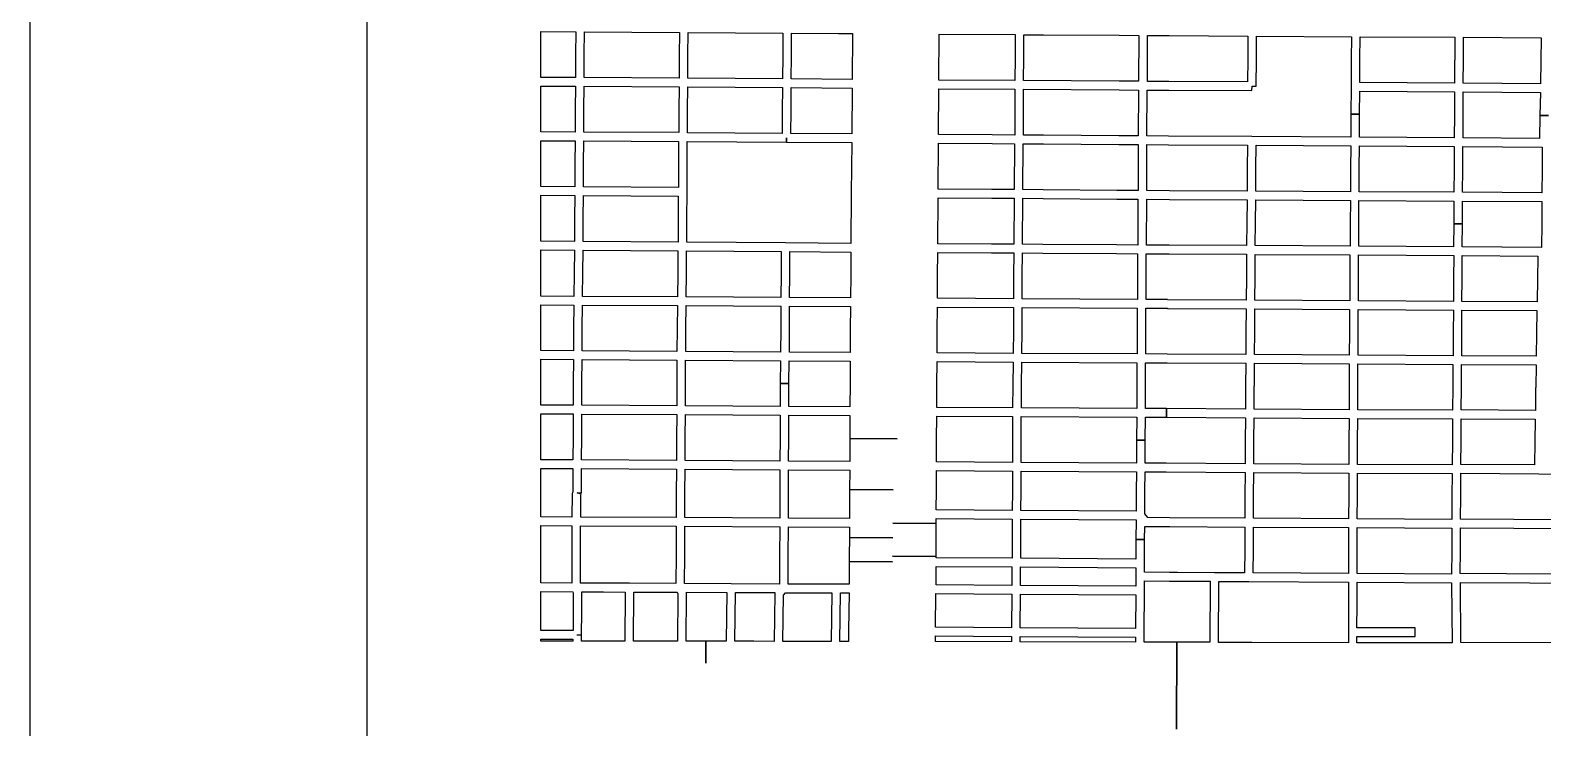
# Model space of a CAD drawing. Extents: x 0 to 1129, y 203 to 1017.
# Drawn here: x 0 to 196.5, y 533.9 to 624.5 of the extents above; entities that cross this region are included whole.
import ezdxf

# ---------------------------------------------------------------- set-up
doc = ezdxf.new("R2010")
doc.units = 0
doc.layers.get('0').update_dxf_attribs({"linetype": 'CONTINUOUS'})

msp = doc.modelspace()

# ---------------------------------------------------------------- linework, layer by layer
at = {"color": 1}
for points in [[(0, 1017.411111), (1128.888889, 1017.411111), (1128.888889, 203.482222), (0, 203.482222), (0, 1017.411111)], [(43.7515, 988.370444), (43.7515, 799.613167), (43.18, 799.627278), (42.890722, 788.338378), (43.7515, 788.317154), (43.7515, 276.027377), (923.734511, 276.027377), (923.734511, 988.370377), (43.7515, 988.370444)], [(66.329278, 624.339383), (70.880111, 624.311161), (70.858956, 621.333739), (70.844845, 618.342183), (66.329289, 618.370406), (66.329278, 624.339383)], [(72.009, 624.297072), (78.182611, 624.261783), (84.349167, 624.226494), (84.328011, 621.256116), (84.306856, 618.271605), (71.973745, 618.342183), (71.987856, 621.326672), (72.009, 624.297072)], [(85.478056, 624.212406), (97.797056, 624.134783), (97.7759, 621.157339), (97.782944, 621.157339), (97.761789, 618.186938), (85.435734, 618.264561), (85.456889, 621.249072), (85.478056, 624.212406)], [(98.925944, 624.120672), (105.021944, 624.085383), (106.828167, 624.071385), (106.792889, 618.116496), (98.890667, 618.17294), (98.911822, 621.150362), (98.904778, 621.150362), (98.925944, 624.120672)], [(118.102944, 623.993672), (118.109989, 623.993672), (127.987766, 623.930183), (127.966611, 620.945672), (127.9525, 617.968228), (118.074722, 618.031739), (118.102944, 623.993672)], [(129.116667, 623.923116), (131.670778, 623.909118), (141.506222, 623.838563), (144.060333, 623.81734), (144.025056, 617.862451), (141.499167, 617.876449), (129.081389, 617.961116), (129.0955, 620.938583), (129.116667, 623.923116)], [(159.349722, 623.732695), (159.356766, 623.732695), (171.668711, 623.662117), (171.647556, 620.677629), (171.6546, 620.677629), (171.633444, 617.13574), (171.605222, 613.593851), (172.734111, 613.579853), (172.755266, 616.571408), (185.074266, 616.493786), (185.060155, 613.50223), (185.0672, 613.50223), (185.046044, 610.524808), (172.712933, 610.602408), (172.734089, 613.579853), (171.6052, 613.586852), (171.584044, 610.60943), (158.728822, 610.68703), (147.919711, 610.750541), (145.1116, 610.771764), (145.153933, 616.726653), (147.954989, 616.712655), (158.749989, 616.649166), (158.757033, 617.21361), (159.307366, 617.21361), (159.328522, 620.755477), (159.335566, 620.755477), (159.349722, 623.732695)], [(145.196278, 623.810295), (147.997333, 623.796297), (158.227889, 623.732808), (158.213778, 620.762408), (158.206734, 620.762408), (158.185578, 617.777919), (147.962078, 617.841408), (145.161023, 617.855406), (145.196278, 623.810295)], [(172.797611, 623.662117), (185.109556, 623.584518), (185.095444, 620.607073), (185.0884, 620.607073), (185.074289, 617.622562), (172.762345, 617.700184), (172.7835, 620.677629), (172.776456, 620.677629), (172.797611, 623.662117)], [(186.238444, 623.584179), (196.334944, 623.520668), (196.292611, 620.543246), (196.243222, 617.55169), (186.203167, 617.615179), (186.217278, 620.59969), (186.224322, 620.59969), (186.238444, 623.584179)], [(66.329278, 617.241359), (70.837778, 617.213136), (70.816622, 614.235669), (70.802511, 611.251181), (66.329289, 611.279403), (66.329278, 617.241359)], [(71.966667, 617.213136), (84.299778, 617.142558), (84.278622, 614.179225), (84.257467, 611.194736), (71.931411, 611.251181), (71.945523, 614.228625), (71.966667, 617.213136)], [(85.428667, 617.135514), (97.747667, 617.057892), (97.726511, 614.073403), (97.705356, 611.103003), (85.386356, 611.187669), (85.407511, 614.172181), (85.428667, 617.135514)], [(98.876556, 617.043803), (106.785833, 616.987359), (106.750556, 611.03247), (98.834222, 611.088914), (98.855378, 614.066336), (98.876556, 617.043803)], [(118.074722, 616.90276), (127.9525, 616.839248), (127.931345, 613.85476), (127.917234, 610.884359), (125.003289, 610.898358), (118.039456, 610.947758), (118.074722, 616.90276)], [(129.081389, 616.832182), (141.492111, 616.747515), (144.025056, 616.733517), (143.982722, 610.778628), (141.463889, 610.792626), (131.677833, 610.856137), (129.046111, 610.87736), (129.060222, 613.854827), (129.081389, 616.832182)], [(197.30133, 613.404536), (196.172441, 613.425759), (196.130108, 610.448315), (186.174719, 610.511804), (186.195874, 613.496315), (186.18883, 613.496315), (186.203167, 616.486471)], [(186.203167, 616.486471), (196.229111, 616.422982), (196.172667, 613.424359), (197.301556, 613.410361)], [(66.329278, 610.150356), (70.788389, 610.122134), (70.767234, 607.130578), (70.753122, 604.167245), (66.329289, 604.195467), (66.329278, 610.150356)], [(71.924333, 610.122134), (84.250389, 610.065689), (84.236278, 607.038845), (84.215122, 604.075511), (71.889067, 604.153134), (71.903178, 607.130578), (71.924333, 610.122134)], [(98.262722, 610.524379), (98.269766, 610.524379), (98.262722, 609.966979), (106.7435, 609.90349), (106.687056, 603.348868), (106.630611, 596.808379), (98.156889, 596.871868), (85.301667, 596.956535), (85.315778, 599.955135), (85.344, 603.50409), (85.365155, 607.038912), (85.379266, 610.05869), (98.262711, 609.966979), (98.262722, 610.524379)], [(118.025333, 609.818756), (125.003278, 609.769356), (127.910167, 609.755358), (127.860778, 603.800469), (124.960944, 603.800469), (117.983, 603.842802), (118.025333, 609.818756)], [(129.039056, 609.748178), (131.670778, 609.726955), (141.456833, 609.663444), (143.982722, 609.649445), (143.947444, 603.680423), (141.188722, 603.694647), (131.628444, 603.772247), (128.989667, 603.79347), (129.039056, 609.748178)], [(145.111611, 609.642356), (147.912667, 609.621133), (158.157333, 609.557622), (158.129111, 606.580177), (158.136155, 606.580177), (158.115, 603.595666), (148.039667, 603.65211), (145.076333, 603.673333), (145.111611, 609.642356)], [(159.286222, 609.557689), (171.584056, 609.480089), (171.5629, 606.495578), (171.541745, 603.518134), (159.243911, 603.595734), (159.265067, 606.573201), (159.258023, 606.573201), (159.286222, 609.557689)], [(172.712944, 609.473023), (185.039, 609.395423), (185.024889, 606.417956), (185.017845, 606.417956), (185.003734, 603.440534), (172.670622, 603.518134), (172.691778, 606.488534), (172.712944, 609.473023)], [(186.160833, 609.381289), (196.469, 609.3178), (196.469, 609.204911), (196.447845, 606.340356), (196.426689, 603.377023), (186.125578, 603.440534), (186.139689, 606.410911), (186.146734, 606.410911), (186.160833, 609.381289)], [(66.329278, 603.06651), (70.760167, 603.038288), (70.739011, 600.060844), (70.710789, 597.069288), (66.329289, 597.09751), (66.329278, 603.06651)], [(71.889056, 603.024177), (84.208056, 602.946555), (84.1869, 599.962066), (84.172789, 596.97051), (71.839678, 597.055177), (71.8679, 600.053799), (71.889056, 603.024177)], [(117.968889, 602.713778), (124.953889, 602.671444), (127.853722, 602.671444), (127.811389, 596.6954), (124.897444, 596.702399), (117.9195, 596.737666), (117.968889, 602.713778)], [(128.982611, 602.664378), (131.621389, 602.643154), (141.181667, 602.565555), (143.940389, 602.551331), (143.905111, 596.596442), (141.139333, 596.610666), (141.132289, 596.610666), (131.579067, 596.674154), (128.940289, 596.688153), (128.982611, 602.664378)], [(145.069278, 602.544444), (148.039667, 602.523221), (158.107944, 602.466777), (158.079722, 599.496399), (158.058567, 596.518955), (147.990289, 596.575399), (145.034011, 596.596622), (145.069278, 602.544444)], [(159.236833, 602.466822), (171.534667, 602.389222), (171.520556, 599.418822), (171.4994, 596.4414), (159.187456, 596.511933), (159.208611, 599.4894), (159.236833, 602.466822)], [(172.6565, 602.389267), (184.989611, 602.311668), (184.968456, 599.341267), (186.097345, 599.327269), (186.1185, 602.31178), (196.419611, 602.248269), (196.398456, 599.26378), (196.398456, 599.256781), (196.3773, 596.392226), (196.3773, 596.385227), (196.3773, 596.286426), (186.083245, 596.349938), (186.097356, 599.327382), (184.968467, 599.334381), (184.954356, 596.356959), (172.621245, 596.434559), (172.6424, 599.412004), (172.6565, 602.389267)], [(66.329278, 595.968825), (70.703722, 595.940602), (70.6755, 592.942003), (70.640222, 589.908091), (66.329278, 589.964536), (66.329278, 595.968825)], [(71.825556, 595.926491), (84.165722, 595.841825), (84.1375, 592.857336), (84.109278, 589.872825), (71.769111, 589.900889), (71.797333, 592.934778), (71.825556, 595.926491)], [(85.294611, 595.827714), (97.585389, 595.750091), (97.564234, 592.758536), (97.571278, 592.758536), (97.550122, 589.788158), (85.238178, 589.86578), (85.2664, 592.850269), (85.294611, 595.827714)], [(98.714278, 595.736003), (106.623556, 595.679558), (106.609444, 592.695047), (106.588289, 589.731714), (98.679011, 589.781114), (98.700167, 592.758536), (98.693122, 592.758536), (98.714278, 595.736003)], [(117.912444, 595.608935), (124.897444, 595.573668), (127.804333, 595.566669), (127.783178, 592.589202), (127.769067, 589.604714), (117.877178, 589.668225), (117.898333, 592.638602), (117.912444, 595.608935)], [(128.933222, 595.559557), (131.579056, 595.545559), (141.132278, 595.48207), (143.898056, 595.467846), (143.862778, 589.512958), (128.897944, 589.604691), (128.912056, 592.582135), (128.933222, 595.559557)], [(145.019889, 595.467824), (147.990278, 595.446601), (158.044444, 595.390156), (158.023289, 592.412712), (158.002134, 589.435267), (147.785689, 589.491712), (147.785689, 589.498711), (144.984634, 589.512709), (145.019889, 595.467824)], [(159.173333, 595.383157), (171.485278, 595.305557), (171.464122, 592.328113), (171.450011, 589.357735), (159.131011, 589.435335), (159.152167, 592.405735), (159.173333, 595.383157)], [(172.614167, 595.305557), (184.961389, 595.227958), (184.940234, 592.243446), (184.919078, 589.273069), (172.578911, 589.350668), (172.593023, 592.328113), (172.614167, 595.305557)], [(186.083222, 595.220891), (195.8975, 595.157379), (195.8975, 595.04449), (195.841056, 592.179958), (195.798722, 589.20249), (186.040889, 589.266002), (186.062044, 592.236402), (186.083222, 595.220891)], [(66.329278, 588.835647), (70.626111, 588.779202), (70.597889, 585.808825), (70.576734, 582.838447), (66.329289, 582.887825), (66.329278, 588.835647)], [(71.755, 588.772158), (84.095167, 588.743936), (84.066944, 585.773558), (84.038722, 582.760825), (71.698556, 582.83138), (71.726778, 585.80178), (71.755, 588.772158)], [(85.224056, 588.743936), (97.543056, 588.666313), (97.5219, 585.667714), (97.507789, 582.676158), (85.167622, 582.75378), (85.195845, 585.759425), (85.224056, 588.743936)], [(98.671944, 588.652225), (106.581222, 588.602825), (106.560067, 585.62538), (106.545956, 582.633825), (98.636678, 582.676158), (98.650789, 585.667714), (98.671944, 588.652225)], [(117.870111, 588.539246), (127.769056, 588.475734), (127.7479, 585.512401), (127.726745, 582.513779), (117.834856, 582.57729), (117.848967, 585.561779), (117.870111, 588.539246)], [(128.897944, 588.475734), (143.848667, 588.384001), (143.813389, 582.436179), (128.855611, 582.506734), (128.876766, 585.49829), (128.897944, 588.475734)], [(144.977556, 588.384001), (147.785667, 588.370003), (147.785667, 588.363004), (157.995056, 588.306559), (157.9739, 585.329115), (157.952745, 582.358737), (147.743356, 582.422226), (144.9423, 582.436224), (144.977556, 588.384001)], [(159.123944, 588.306401), (171.442944, 588.228801), (171.421789, 585.251334), (171.400634, 582.280957), (159.081634, 582.358579), (159.102789, 585.321912), (159.123944, 588.306401)], [(172.571833, 588.221734), (184.919056, 588.144135), (184.8979, 585.166668), (184.883789, 582.19629), (172.529511, 582.273912), (172.550667, 585.24429), (172.571833, 588.221734)], [(186.040889, 588.137068), (195.784611, 588.080623), (195.735222, 585.096135), (195.685833, 582.132801), (186.005611, 582.19629), (186.019722, 585.159623), (186.040889, 588.137068)], [(66.329278, 581.758846), (70.569667, 581.709468), (70.555556, 578.753179), (70.5344, 575.775734), (66.329289, 575.796958), (66.329278, 581.758846)], [(71.698556, 581.702401), (84.031667, 581.631846), (84.010511, 578.668512), (83.9964, 575.691068), (71.663289, 575.768668), (71.684444, 578.753179), (71.698556, 581.702401)], [(85.160556, 581.631846), (97.500722, 581.554223), (97.451333, 578.597957), (98.580222, 578.583958), (98.629611, 581.547292), (106.545944, 581.504958), (106.531833, 578.541625), (106.510678, 575.557136), (98.566122, 575.606514), (98.580234, 578.583958), (97.451345, 578.590958), (97.437234, 575.613536), (85.125289, 575.684069), (85.1394, 578.66858), (85.160556, 581.631846)], [(117.834833, 581.448401), (127.712611, 581.38489), (127.684389, 578.407468), (127.656167, 575.430001), (117.799556, 575.493512), (117.820711, 578.478001), (117.834833, 581.448401)], [(144.935222, 581.30729), (147.743333, 581.293292), (157.945667, 581.229803), (157.931556, 578.259403), (157.924511, 578.259403), (157.9104, 575.274914), (147.665734, 575.338403), (147.651622, 574.209514), (157.903345, 574.146025), (157.882189, 571.168558), (157.868078, 568.18407), (147.623411, 568.247581), (144.857634, 568.261579), (144.878789, 571.239046), (143.756956, 571.246045), (143.749911, 571.246045), (143.728756, 568.268601), (128.770978, 568.353267), (128.778023, 571.330712), (128.778023, 574.301089), (143.771078, 574.230556), (143.756967, 571.246045), (144.885856, 571.246045), (144.899967, 574.22349), (147.651634, 574.209491), (147.658678, 575.33838), (144.899956, 575.352378), (144.921111, 578.336867), (144.935222, 581.30729)], [(128.8415, 581.377846), (143.806333, 581.30729), (143.792222, 578.343957), (143.771067, 575.359468), (128.785067, 575.430001), (128.813289, 578.400401), (128.8415, 581.377846)], [(159.074556, 581.22969), (171.393556, 581.152068), (171.386511, 578.174623), (171.3724, 575.190135), (159.039289, 575.267734), (159.0534, 578.252223), (159.060444, 578.252223), (159.074556, 581.22969)], [(172.515389, 581.145023), (184.869667, 581.067401), (184.848511, 578.153468), (184.8344, 578.153468), (184.813245, 575.119556), (172.494245, 575.190135), (172.508356, 578.174623), (172.515389, 581.145023)], [(185.998556, 581.067401), (195.671722, 581.010957), (195.629389, 578.089957), (195.615278, 578.089957), (195.572944, 575.098401), (185.942111, 575.161912), (185.963266, 578.08289), (185.977378, 578.08289), (185.998556, 581.067401)], [(66.329278, 574.66782), (70.534389, 574.646597), (70.527345, 571.662108), (70.5203, 568.677597), (66.3293, 568.69882), (66.329278, 574.66782)], [(71.663278, 574.639598), (83.996389, 574.561998), (83.975234, 571.584554), (83.975234, 568.592998), (71.649178, 568.670621), (71.656222, 571.662176), (71.663278, 574.639598)], [(85.125278, 574.554931), (97.437222, 574.484398), (97.430178, 571.499887), (97.409023, 568.522443), (85.104134, 568.585954), (85.104134, 571.584554), (85.125278, 574.554931)], [(98.566111, 574.477332), (106.503611, 574.427954), (106.482456, 571.457554), (112.641956, 571.422265), (106.482456, 571.415266), (106.482456, 568.47311), (98.5379, 568.522488), (98.559056, 571.499932), (98.566111, 574.477332)], [(117.785444, 574.364443), (117.792489, 574.364443), (127.6491, 574.300931), (127.6491, 571.330554), (127.642056, 568.353109), (117.764278, 568.409554), (117.764278, 571.386998), (117.785444, 574.364443)], [(159.032222, 574.138665), (171.372389, 574.061065), (171.351234, 571.076554), (171.358278, 571.076554), (171.344167, 568.099109), (158.996944, 568.176709), (159.011056, 571.16122), (159.032222, 574.138665)], [(172.494222, 574.061065), (184.806167, 573.990487), (184.792056, 571.062443), (184.7709, 568.02151), (172.466011, 568.099109), (172.480122, 571.076554), (172.473078, 571.076554), (172.494222, 574.061065)], [(185.935056, 574.032843), (195.558833, 573.969332), (195.5165, 570.998931), (195.474167, 568.014443), (185.899778, 568.070887), (185.920933, 571.055376), (185.935056, 574.032843)], [(66.329278, 567.570135), (70.513222, 567.548911), (70.492067, 564.507956), (70.449734, 564.395067), (70.414456, 564.296312), (70.414456, 564.204578), (70.3933, 561.255356), (66.3293, 561.297689), (66.329278, 567.570135)], [(71.642111, 567.541912), (83.968167, 567.46429), (83.939944, 564.331623), (83.9329, 561.184846), (71.522178, 561.248357), (71.543333, 564.084668), (71.585667, 564.21169), (71.077667, 564.395112), (71.620944, 564.395112), (71.642111, 567.541912)], [(85.097056, 567.457246), (97.409, 567.393734), (97.401956, 564.246957), (97.409, 564.246957), (97.394889, 561.100179), (85.061778, 561.177779), (85.068822, 564.331623), (85.097056, 567.457246)], [(98.530833, 567.393734), (98.537878, 567.393734), (106.482433, 567.344357), (106.468322, 564.818445), (112.112766, 564.769068), (106.468322, 564.79729), (106.447167, 561.678734), (106.440122, 561.050801), (98.516734, 561.100179), (98.530845, 564.246957), (98.5238, 564.246957), (98.530833, 567.393734)], [(117.764278, 567.280846), (127.642056, 567.224401), (127.627944, 564.677334), (127.606789, 562.116179), (117.736067, 562.17969), (117.743111, 564.726667), (117.750155, 564.726667), (117.764278, 567.280846)], [(128.770944, 567.224401), (143.728722, 567.139734), (143.714611, 564.578579), (143.7005, 562.024445), (128.735667, 562.109112), (128.756822, 564.67029), (128.770944, 567.224401)], [(144.857611, 567.132668), (147.616333, 567.118669), (157.861, 567.055158), (157.839845, 564.077714), (157.825734, 561.086158), (148.096122, 561.149647), (145.2104, 561.17087), (144.822345, 561.664759), (144.8435, 564.578714), (144.857611, 567.132668)], [(158.989889, 567.048001), (171.344167, 566.970401), (171.323011, 564.000001), (171.315967, 561.008445), (158.954634, 561.086068), (158.968745, 564.070579), (158.989889, 567.048001)], [(172.466, 566.970401), (184.763833, 566.892801), (184.742678, 563.978846), (184.728567, 560.930846), (172.437789, 561.008445), (172.444833, 563.992957), (172.466, 566.970401)], [(185.892722, 566.942179), (196.0245, 566.885734), (206.8195, 566.815179), (206.756, 563.823623), (206.6925, 560.846179), (185.857444, 560.980223), (185.871556, 563.971779), (185.892722, 566.942179)], [(66.329278, 560.168778), (70.379167, 560.126444), (70.372122, 556.394067), (70.365078, 552.675778), (66.3293, 552.689776), (66.329278, 560.168778)], [(117.736056, 561.050734), (127.599722, 560.987222), (127.592678, 558.433111), (127.585634, 558.433111), (127.571523, 555.900155), (117.707856, 555.9566), (117.707856, 556.133), (112.063411, 556.189444), (117.714911, 556.168221), (117.721956, 558.51771), (117.729, 560.415643), (112.091611, 560.450932), (117.729, 560.42271), (117.736056, 561.050734)], [(128.728611, 560.980155), (143.693444, 560.895489), (143.679333, 558.348444), (144.801167, 558.334446), (144.808211, 558.334446), (144.815255, 560.041891), (144.928144, 560.041891), (148.089033, 560.020668), (157.8257, 559.957179), (157.804544, 556.986801), (157.783389, 554.00229), (153.895778, 554.023513), (149.055667, 554.05878), (148.039667, 554.05878), (144.78, 554.080003), (144.787044, 555.22298), (144.801155, 558.334491), (143.672266, 558.34149), (143.658155, 555.794424), (128.700378, 555.893201), (128.714489, 558.433201), (128.721533, 558.433201), (128.728611, 560.980155)], [(71.515111, 560.119513), (83.932889, 560.056002), (83.918778, 556.330668), (83.911734, 556.330668), (83.897622, 552.612402), (77.872178, 552.640624), (74.4714, 552.654622), (71.501011, 552.675846), (71.508056, 556.387068), (71.515111, 560.119513)], [(85.061778, 560.048935), (97.387833, 559.971335), (97.366678, 556.260113), (97.345523, 552.548891), (91.0943, 552.58418), (85.026523, 552.612402), (85.040634, 556.330668), (85.047678, 556.330668), (85.061778, 560.048935)], [(98.516722, 559.971335), (106.440111, 559.921958), (106.433067, 558.574335), (112.077511, 558.539069), (106.433067, 558.560292), (106.426023, 556.239003), (106.418978, 556.239003), (106.411934, 555.477003), (112.056378, 555.420558), (106.411934, 555.427557), (106.411934, 552.513602), (104.725656, 552.520601), (98.474434, 552.548823), (98.495589, 556.253001), (98.516722, 559.971335)], [(158.954611, 559.957337), (171.315944, 559.879714), (171.301833, 556.909337), (171.287722, 553.917781), (158.912278, 553.995404), (158.933433, 556.979892), (158.954611, 559.957337)], [(172.437778, 559.879714), (184.7215, 559.802115), (184.707389, 556.881115), (184.693278, 553.840159), (172.409556, 553.917781), (172.423667, 556.902293), (172.437778, 559.879714)], [(185.857444, 559.851492), (206.664278, 559.724515), (206.579611, 556.747048), (207.144056, 556.725825), (206.579611, 556.739823), (206.523167, 553.769445), (203.863222, 553.783444), (185.822167, 553.896332), (185.836278, 556.880844), (185.857444, 559.851492)], [(117.700778, 554.827937), (127.564444, 554.771492), (127.550333, 552.372603), (117.700778, 552.450226), (117.700778, 554.827937)], [(128.693333, 554.764222), (143.658167, 554.665444), (143.651122, 553.522444), (143.644078, 552.259489), (128.679245, 552.358289), (128.693333, 554.764222)], [(148.956878, 533.696469), (148.992155, 544.985358), (144.737655, 544.992357), (144.7447, 546.191779), (144.772922, 551.688068), (144.78, 552.950956)], [(144.78, 552.950956), (148.039667, 552.929733), (149.055667, 552.929733), (153.324278, 552.90151), (153.274889, 544.97811), (148.992167, 544.985109), (148.963944, 533.69622)], [(154.453167, 552.887444), (158.340778, 552.866221), (171.287722, 552.788599), (171.280678, 549.839377), (171.273634, 546.32571), (171.273634, 544.92871), (158.750023, 544.956932), (154.4038, 544.97093), (154.453167, 552.887444)], [(172.409556, 552.788667), (184.700333, 552.711044), (184.763833, 544.900556), (172.395444, 544.928778), (172.395444, 545.747222), (179.959, 545.733224), (179.959, 546.862113), (172.395444, 546.876111), (172.402489, 549.832378), (172.409556, 552.788667)], [(185.829222, 552.767444), (203.856167, 552.654555), (206.494944, 552.640556), (206.318556, 544.907668), (199.439389, 544.921666), (185.892722, 544.956955), (185.829222, 552.767444)], [(66.329278, 551.56091), (70.506167, 551.546911), (70.555556, 551.377578), (70.5344, 548.936356), (70.548511, 548.936356), (70.527356, 546.495134), (66.3293, 546.516357), (66.329278, 551.56091)], [(71.677389, 551.539687), (74.471389, 551.525463), (77.300667, 551.511464), (77.258333, 545.112064), (74.393778, 545.112064), (74.386734, 545.112064), (74.386734, 545.119063), (71.642122, 545.126062), (71.649167, 545.916285), (71.084722, 545.923284), (71.084722, 545.930283), (71.649167, 545.930283), (71.677389, 548.93595), (71.663278, 548.93595), (71.684433, 551.433616), (71.684433, 551.511239), (71.677389, 551.539687)], [(78.429556, 551.511464), (84.059889, 551.483242), (84.1375, 551.264509), (84.088111, 545.10502), (78.387222, 545.112019), (78.429556, 551.511464)], [(85.259333, 551.483242), (90.522778, 551.45502), (90.416944, 545.10502), (87.778167, 545.10502), (87.771122, 542.282798), (87.771122, 545.10502), (85.217011, 545.10502), (85.2664, 551.370353), (85.2664, 551.469108), (85.259333, 551.483242)], [(91.644611, 551.45502), (96.752833, 551.426798), (96.752833, 551.320953), (96.654056, 545.097953), (94.015278, 545.104952), (91.538778, 545.104952), (91.644611, 551.45502)], [(98.156889, 551.419731), (104.154111, 551.391509), (104.0765, 545.097953), (97.782944, 545.097953), (97.881722, 551.10222), (98.156889, 551.419731)], [(105.283, 551.391509), (106.404833, 551.38451), (106.341333, 546.495111), (106.327222, 545.098111), (105.205389, 545.098111), (105.283, 551.391509)], [(117.693722, 551.320953), (127.543278, 551.243331), (127.515056, 546.861842), (117.637278, 546.946509), (117.693722, 551.320953)], [(128.672167, 551.229242), (143.644056, 551.130442), (143.615833, 546.763064), (128.643944, 546.854798), (128.672167, 551.229242)], [(66.329278, 545.387287), (70.513222, 545.366064), (70.513222, 545.119108), (67.041889, 545.126108), (66.329278, 545.126108), (66.329278, 545.387287)], [(117.623167, 545.81762), (127.515056, 545.732953), (127.515056, 545.034442), (117.616111, 545.069731), (117.623167, 545.81762)], [(128.643944, 545.725954), (143.615833, 545.627154), (143.608789, 544.992176), (128.643956, 545.034487), (128.643944, 545.725954)]]:
    msp.add_lwpolyline(points, dxfattribs=at)

doc.saveas('drawing.dxf')
